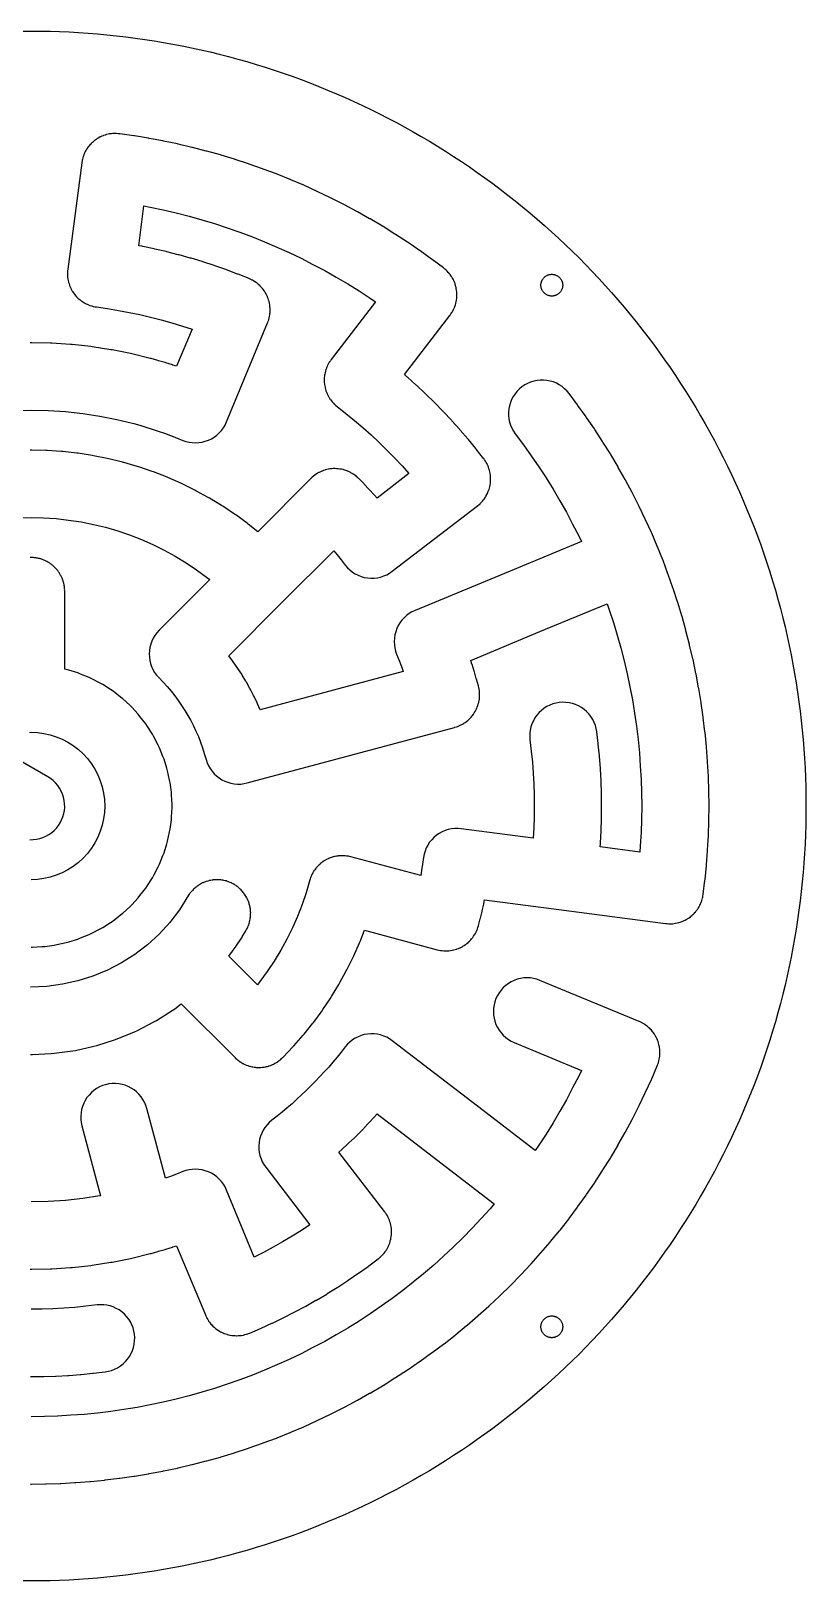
# Model space of a CAD drawing. Header units: millimetres. Extents: x -121 to 121, y -121 to 121.
# Drawn here: x 0 to 120.8, y -120.8 to 120.8 of the extents above; entities that cross this region are included whole.
import ezdxf

# ---------------------------------------------------------------- set-up
doc = ezdxf.new("R2010")
doc.units = ezdxf.units.MM
doc.layers.add('CUT', color=1, linetype='Continuous')

msp = doc.modelspace()

# ---------------------------------------------------------------- linework, layer by layer
at = {"layer": 'CUT'}
for points in [[(-1.48, 120.82), (0, 120.83), (1.48, 120.82), (2.97, 120.79), (4.45, 120.75), (5.93, 120.68), (7.41, 120.6), (8.89, 120.5), (10.37, 120.38), (11.84, 120.25), (13.32, 120.09), (14.79, 119.92), (16.26, 119.73), (17.73, 119.52), (19.19, 119.3), (20.66, 119.05), (22.12, 118.79), (23.57, 118.51), (25.03, 118.21), (26.47, 117.89), (27.92, 117.56), (29.36, 117.21), (30.8, 116.84), (32.23, 116.45), (33.65, 116.05), (35.08, 115.63), (36.49, 115.19), (37.9, 114.73), (39.31, 114.26), (40.71, 113.77), (42.1, 113.26), (43.49, 112.73), (44.87, 112.19), (46.24, 111.63), (47.61, 111.06), (48.97, 110.46), (50.32, 109.86), (51.66, 109.23), (53, 108.59), (54.33, 107.93), (55.65, 107.25), (56.96, 106.56), (58.26, 105.86), (59.56, 105.13), (60.84, 104.39), (62.12, 103.64), (63.39, 102.87), (64.64, 102.08), (65.89, 101.28), (67.13, 100.47), (68.36, 99.64), (69.58, 98.79), (70.78, 97.93), (71.98, 97.05), (73.16, 96.16), (74.34, 95.26), (75.5, 94.34), (76.65, 93.4), (77.79, 92.46), (78.92, 91.49), (80.04, 90.52), (81.14, 89.53), (82.24, 88.53), (83.32, 87.51), (84.39, 86.48), (85.44, 85.44), (86.48, 84.39), (87.51, 83.32), (88.53, 82.24), (89.53, 81.14), (90.52, 80.04), (91.49, 78.92), (92.46, 77.79), (93.4, 76.65), (94.34, 75.5), (95.26, 74.34), (96.16, 73.16), (97.05, 71.98), (97.93, 70.78), (98.79, 69.58), (99.64, 68.36), (100.47, 67.13), (101.28, 65.89), (102.08, 64.64), (102.87, 63.39), (103.64, 62.12), (104.39, 60.84), (105.13, 59.56), (105.86, 58.26), (106.56, 56.96), (107.25, 55.65), (107.93, 54.33), (108.59, 53), (109.23, 51.66), (109.86, 50.32), (110.46, 48.97), (111.06, 47.61), (111.63, 46.24), (112.19, 44.87), (112.73, 43.49), (113.26, 42.1), (113.77, 40.71), (114.26, 39.31), (114.73, 37.9), (115.19, 36.49), (115.63, 35.08), (116.05, 33.65), (116.45, 32.23), (116.84, 30.8), (117.21, 29.36), (117.56, 27.92), (117.89, 26.47), (118.21, 25.03), (118.51, 23.57), (118.79, 22.12), (119.05, 20.66), (119.3, 19.19), (119.52, 17.73), (119.73, 16.26), (119.92, 14.79), (120.09, 13.32), (120.25, 11.84), (120.38, 10.37), (120.5, 8.89), (120.6, 7.41), (120.68, 5.93), (120.75, 4.45), (120.79, 2.97), (120.82, 1.48), (120.83, 0), (120.82, -1.48), (120.82, -1.48), (120.79, -2.97), (120.75, -4.45), (120.68, -5.93), (120.6, -7.41), (120.5, -8.89), (120.38, -10.37), (120.25, -11.84), (120.09, -13.32), (119.92, -14.79), (119.73, -16.26), (119.52, -17.73), (119.3, -19.19), (119.05, -20.66), (118.79, -22.12), (118.51, -23.57), (118.21, -25.03), (117.89, -26.47), (117.56, -27.92), (117.21, -29.36), (116.84, -30.8), (116.45, -32.23), (116.05, -33.65), (115.63, -35.08), (115.19, -36.49), (114.73, -37.9), (114.26, -39.31), (113.77, -40.71), (113.26, -42.1), (112.73, -43.49), (112.19, -44.87), (111.63, -46.24), (111.06, -47.61), (110.46, -48.97), (109.86, -50.32), (109.23, -51.66), (108.59, -53), (107.93, -54.33), (107.25, -55.65), (106.56, -56.96), (105.86, -58.26), (105.13, -59.56), (104.39, -60.84), (103.64, -62.12), (102.87, -63.39), (102.08, -64.64), (101.28, -65.89), (100.47, -67.13), (99.64, -68.36), (98.79, -69.58), (97.93, -70.78), (97.05, -71.98), (96.16, -73.16), (95.26, -74.34), (94.34, -75.5), (93.4, -76.65), (92.46, -77.79), (91.49, -78.92), (90.52, -80.04), (89.53, -81.14), (88.53, -82.24), (87.51, -83.32), (86.48, -84.39), (85.44, -85.44), (84.39, -86.48), (83.32, -87.51), (82.24, -88.53), (81.14, -89.53), (80.04, -90.52), (78.92, -91.49), (77.79, -92.46), (76.65, -93.4), (75.5, -94.34), (74.34, -95.26), (73.16, -96.16), (71.98, -97.05), (70.78, -97.93), (69.58, -98.79), (68.36, -99.64), (67.13, -100.47), (65.89, -101.28), (64.64, -102.08), (63.39, -102.87), (62.12, -103.64), (60.84, -104.39), (59.56, -105.13), (58.26, -105.86), (56.96, -106.56), (55.65, -107.25), (54.33, -107.93), (53, -108.59), (51.66, -109.23), (50.32, -109.86), (48.97, -110.46), (47.61, -111.06), (46.24, -111.63), (44.87, -112.19), (43.49, -112.73), (42.1, -113.26), (40.71, -113.77), (39.31, -114.26), (37.9, -114.73), (36.49, -115.19), (35.08, -115.63), (33.65, -116.05), (32.23, -116.45), (30.8, -116.84), (29.36, -117.21), (27.92, -117.56), (26.47, -117.89), (25.03, -118.21), (23.57, -118.51), (22.12, -118.79), (20.66, -119.05), (19.19, -119.3), (17.73, -119.52), (16.26, -119.73), (14.79, -119.92), (13.32, -120.09), (11.84, -120.25), (10.37, -120.38), (8.89, -120.5), (7.41, -120.6), (5.93, -120.68), (4.45, -120.75), (2.97, -120.79), (1.48, -120.82), (0, -120.83), (-1.48, -120.82)], [(-0.09, -38.74), (0.07, -38.73), (0.23, -38.73), (3.15, -38.6), (3.6, -38.56), (6.5, -38.18), (6.95, -38.1), (9.8, -37.47), (10.25, -37.35), (13.03, -36.47), (13.46, -36.32), (16.16, -35.2), (16.58, -35.01), (19.17, -33.66), (19.56, -33.43), (22.03, -31.86), (22.4, -31.6), (23.4, -30.83), (31.81, -39.23), (31.85, -39.27), (31.89, -39.31), (32.04, -39.44), (32.19, -39.58), (32.23, -39.61), (32.28, -39.65), (32.44, -39.76), (32.6, -39.88), (32.65, -39.91), (32.7, -39.95), (32.87, -40.04), (33.04, -40.15), (33.09, -40.17), (33.14, -40.2), (33.33, -40.28), (33.51, -40.37), (33.56, -40.39), (33.61, -40.41), (33.8, -40.47), (33.99, -40.54), (34.05, -40.56), (34.1, -40.57), (34.3, -40.62), (34.49, -40.67), (34.55, -40.68), (34.61, -40.69), (34.8, -40.71), (35, -40.74), (35.06, -40.75), (35.12, -40.75), (35.32, -40.76), (35.52, -40.77), (35.57, -40.76), (35.63, -40.77), (35.83, -40.75), (36.03, -40.74), (36.09, -40.73), (36.15, -40.73), (36.34, -40.7), (36.54, -40.67), (36.6, -40.65), (36.65, -40.64), (36.85, -40.59), (37.04, -40.54), (37.1, -40.52), (37.15, -40.51), (37.34, -40.44), (37.53, -40.37), (37.58, -40.34), (37.63, -40.32), (37.81, -40.23), (37.99, -40.15), (38.04, -40.12), (38.09, -40.09), (38.26, -39.99), (38.43, -39.88), (38.48, -39.85), (38.53, -39.82), (38.69, -39.7), (38.85, -39.58), (38.89, -39.54), (38.94, -39.5), (39.08, -39.36), (39.23, -39.23), (39.27, -39.19), (39.31, -39.15), (40.83, -37.56), (40.98, -37.4), (42.43, -35.75), (42.57, -35.57), (43.94, -33.86), (44.08, -33.68), (45.38, -31.91), (45.51, -31.73), (46.73, -29.91), (46.85, -29.71), (47.99, -27.84), (48.1, -27.64), (49.16, -25.72), (49.26, -25.52), (50.23, -23.55), (50.33, -23.34), (51.21, -21.34), (51.3, -21.12), (51.98, -19.36), (63.33, -22.4), (63.35, -22.41), (63.37, -22.42), (63.6, -22.46), (63.84, -22.51), (63.86, -22.52), (63.88, -22.52), (64.11, -22.55), (64.35, -22.57), (64.37, -22.57), (64.39, -22.58), (64.63, -22.58), (64.86, -22.58), (64.88, -22.58), (64.91, -22.58), (65.14, -22.56), (65.38, -22.54), (65.4, -22.54), (65.42, -22.53), (65.65, -22.49), (65.88, -22.45), (65.9, -22.44), (65.92, -22.44), (66.15, -22.37), (66.38, -22.31), (66.4, -22.3), (66.42, -22.29), (66.64, -22.2), (66.86, -22.12), (66.88, -22.11), (66.9, -22.1), (67.11, -21.99), (67.32, -21.88), (67.33, -21.87), (67.35, -21.86), (67.55, -21.73), (67.75, -21.6), (67.77, -21.59), (67.78, -21.58), (67.97, -21.43), (68.15, -21.28), (68.17, -21.27), (68.18, -21.25), (68.35, -21.09), (68.52, -20.92), (68.54, -20.91), (68.55, -20.89), (68.7, -20.71), (68.86, -20.53), (68.87, -20.51), (68.88, -20.5), (69.01, -20.3), (69.15, -20.11), (69.16, -20.09), (69.17, -20.07), (69.28, -19.86), (69.4, -19.66), (69.41, -19.64), (69.42, -19.62), (69.51, -19.4), (69.6, -19.18), (69.61, -19.16), (69.62, -19.14), (69.69, -18.92), (69.76, -18.69), (69.77, -18.67), (69.77, -18.65), (70.05, -17.59), (70.07, -17.51), (70.33, -16.44), (70.35, -16.36), (70.59, -15.29), (70.6, -15.21), (70.73, -14.61), (82.31, -16.13), (98.91, -18.32), (98.94, -18.32), (98.97, -18.32), (99.2, -18.34), (99.43, -18.36), (99.46, -18.36), (99.48, -18.36), (99.71, -18.36), (99.94, -18.35), (99.97, -18.35), (100, -18.35), (100.23, -18.32), (100.45, -18.29), (100.48, -18.29), (100.51, -18.28), (100.73, -18.23), (100.96, -18.18), (100.99, -18.17), (101.01, -18.17), (101.23, -18.1), (101.45, -18.03), (101.48, -18.01), (101.5, -18.01), (101.71, -17.91), (101.92, -17.82), (101.95, -17.81), (101.97, -17.8), (102.17, -17.68), (102.37, -17.57), (102.4, -17.55), (102.42, -17.54), (102.61, -17.41), (102.8, -17.28), (102.82, -17.26), (102.84, -17.24), (103.01, -17.09), (103.19, -16.94), (103.21, -16.92), (103.23, -16.9), (103.39, -16.74), (103.55, -16.57), (103.56, -16.55), (103.58, -16.53), (103.72, -16.35), (103.87, -16.17), (103.88, -16.15), (103.9, -16.12), (104.02, -15.93), (104.15, -15.74), (104.16, -15.71), (104.17, -15.69), (104.28, -15.48), (104.38, -15.28), (104.39, -15.25), (104.4, -15.23), (104.49, -15.01), (104.57, -14.8), (104.58, -14.77), (104.59, -14.75), (104.65, -14.52), (104.71, -14.3), (104.72, -14.28), (104.73, -14.25), (104.76, -14.02), (104.8, -13.8), (104.81, -13.77), (104.81, -13.74), (105.07, -11.57), (105.09, -11.45), (105.3, -9.27), (105.31, -9.16), (105.48, -6.97), (105.49, -6.86), (105.61, -4.67), (105.61, -4.55), (105.68, -2.36), (105.68, -2.25), (105.71, -0.06), (105.71, 0.06), (105.68, 2.25), (105.68, 2.36), (105.61, 4.55), (105.61, 4.67), (105.49, 6.86), (105.48, 6.97), (105.31, 9.16), (105.3, 9.27), (105.09, 11.45), (105.07, 11.57), (104.81, 13.74), (104.8, 13.8), (104.8, 13.85), (104.49, 16.02), (104.47, 16.14), (104.11, 18.3), (104.09, 18.41), (103.69, 20.57), (103.67, 20.68), (103.22, 22.82), (103.19, 22.94), (102.69, 25.07), (102.67, 25.18), (102.12, 27.3), (102.09, 27.41), (101.5, 29.53), (101.47, 29.64), (100.83, 31.73), (100.8, 31.84), (100.12, 33.92), (100.08, 34.03), (99.35, 36.1), (99.31, 36.21), (98.54, 38.26), (98.5, 38.37), (97.68, 40.4), (97.67, 40.43), (97.66, 40.45), (97.65, 40.48), (97.64, 40.51), (96.78, 42.52), (96.73, 42.63), (95.83, 44.62), (95.78, 44.73), (94.83, 46.7), (94.78, 46.81), (93.79, 48.76), (93.74, 48.86), (92.71, 50.79), (92.65, 50.89), (91.57, 52.8), (91.52, 52.9), (90.4, 54.79), (90.34, 54.89), (89.18, 56.75), (89.12, 56.85), (87.93, 58.68), (87.86, 58.78), (86.62, 60.59), (86.56, 60.68), (85.28, 62.46), (85.21, 62.55), (83.9, 64.31), (83.57, 64.7), (83.2, 65.06), (82.8, 65.39), (82.37, 65.67), (81.92, 65.91), (81.44, 66.11), (80.95, 66.26), (80.44, 66.35), (79.93, 66.4), (79.41, 66.4), (78.9, 66.34), (78.4, 66.24), (77.9, 66.09), (77.43, 65.89), (76.98, 65.64), (76.55, 65.36), (76.15, 65.03), (75.79, 64.66), (75.47, 64.26), (75.18, 63.83), (74.94, 63.37), (74.75, 62.9), (74.6, 62.4), (74.5, 61.9), (74.45, 61.38), (74.46, 60.87), (74.51, 60.36), (74.61, 59.85), (74.77, 59.36), (74.97, 58.89), (75.21, 58.43), (75.5, 58.01), (76.78, 56.3), (77.99, 54.61), (79.16, 52.9), (80.3, 51.16), (81.39, 49.39), (82.45, 47.6), (83.47, 45.79), (84.45, 43.96), (85.39, 42.11), (85.81, 41.23), (75.33, 36.89), (59.87, 30.48), (59.4, 30.26), (58.96, 30), (58.55, 29.69), (58.17, 29.35), (57.82, 28.97), (57.52, 28.56), (57.25, 28.12), (57.03, 27.66), (56.86, 27.18), (56.73, 26.68), (56.65, 26.17), (56.62, 25.66), (56.65, 25.15), (56.72, 24.64), (56.84, 24.14), (57.01, 23.66), (57.4, 22.68), (57.77, 21.74), (58.04, 20.99), (47.16, 18.07), (35.71, 15), (35.32, 15.91), (35.25, 16.06), (34.78, 17.06), (34.7, 17.21), (34.2, 18.18), (34.12, 18.34), (33.59, 19.29), (33.54, 19.37), (33.5, 19.44), (32.94, 20.38), (32.85, 20.53), (32.26, 21.45), (32.16, 21.59), (31.54, 22.49), (31.44, 22.63), (30.85, 23.42), (39.23, 31.81), (47.2, 39.77), (47.71, 39.16), (48.35, 38.37), (48.99, 37.54), (49.33, 37.15), (49.7, 36.8), (50.1, 36.48), (50.54, 36.21), (50.99, 35.98), (51.47, 35.79), (51.96, 35.65), (52.47, 35.56), (52.98, 35.52), (53.49, 35.53), (54, 35.59), (54.5, 35.7), (54.99, 35.86), (55.46, 36.06), (55.91, 36.31), (56.33, 36.61), (69.61, 46.8), (69.63, 46.82), (69.66, 46.83), (69.83, 46.98), (70.01, 47.13), (70.02, 47.15), (70.05, 47.17), (70.2, 47.34), (70.36, 47.5), (70.38, 47.52), (70.4, 47.54), (70.54, 47.73), (70.68, 47.9), (70.7, 47.93), (70.72, 47.95), (70.84, 48.15), (70.96, 48.34), (70.98, 48.36), (70.99, 48.39), (71.09, 48.59), (71.2, 48.8), (71.21, 48.82), (71.22, 48.85), (71.3, 49.06), (71.39, 49.28), (71.4, 49.3), (71.41, 49.33), (71.47, 49.55), (71.53, 49.77), (71.53, 49.8), (71.54, 49.83), (71.58, 50.05), (71.62, 50.28), (71.62, 50.31), (71.63, 50.33), (71.64, 50.56), (71.66, 50.79), (71.66, 50.82), (71.66, 50.85), (71.66, 51.08), (71.65, 51.31), (71.65, 51.33), (71.65, 51.36), (71.62, 51.59), (71.6, 51.82), (71.59, 51.85), (71.59, 51.87), (71.54, 52.1), (71.49, 52.32), (71.48, 52.35), (71.47, 52.38), (71.4, 52.59), (71.33, 52.81), (71.32, 52.84), (71.31, 52.87), (71.22, 53.07), (71.12, 53.28), (71.11, 53.31), (71.1, 53.34), (70.99, 53.54), (70.87, 53.74), (70.86, 53.76), (70.84, 53.78), (70.71, 53.97), (70.58, 54.16), (70.56, 54.18), (70.55, 54.2), (69.42, 55.64), (69.35, 55.73), (68.19, 57.14), (68.11, 57.23), (66.93, 58.62), (66.85, 58.7), (65.63, 60.06), (65.55, 60.15), (64.31, 61.48), (64.23, 61.56), (62.95, 62.87), (62.87, 62.95), (61.56, 64.23), (61.48, 64.31), (60.15, 65.55), (60.06, 65.63), (58.7, 66.85), (58.62, 66.93), (58.23, 67.26), (65.32, 76.5), (65.34, 76.53), (65.36, 76.55), (65.48, 76.74), (65.61, 76.93), (65.63, 76.95), (65.64, 76.98), (65.75, 77.18), (65.86, 77.38), (65.88, 77.4), (65.89, 77.43), (65.98, 77.64), (66.07, 77.85), (66.08, 77.88), (66.09, 77.9), (66.16, 78.12), (66.23, 78.34), (66.23, 78.37), (66.24, 78.4), (66.29, 78.62), (66.34, 78.84), (66.34, 78.87), (66.34, 78.9), (66.37, 79.13), (66.39, 79.36), (66.39, 79.38), (66.4, 79.41), (66.4, 79.64), (66.4, 79.87), (66.4, 79.9), (66.4, 79.93), (66.38, 80.16), (66.36, 80.38), (66.36, 80.41), (66.35, 80.44), (66.31, 80.67), (66.27, 80.89), (66.26, 80.92), (66.26, 80.95), (66.19, 81.17), (66.13, 81.39), (66.12, 81.41), (66.11, 81.44), (66.02, 81.65), (65.94, 81.87), (65.92, 81.89), (65.91, 81.92), (65.81, 82.12), (65.7, 82.32), (65.69, 82.35), (65.67, 82.37), (65.55, 82.56), (65.42, 82.76), (65.41, 82.78), (65.39, 82.8), (65.25, 82.98), (65.1, 83.16), (65.08, 83.18), (65.06, 83.2), (64.9, 83.37), (64.74, 83.53), (64.72, 83.55), (64.7, 83.57), (64.53, 83.72), (64.35, 83.86), (64.33, 83.88), (64.31, 83.9), (62.55, 85.21), (62.46, 85.28), (60.68, 86.56), (60.59, 86.62), (58.78, 87.86), (58.68, 87.93), (56.85, 89.12), (56.75, 89.18), (54.89, 90.34), (54.79, 90.4), (52.9, 91.52), (52.8, 91.57), (50.89, 92.65), (50.79, 92.71), (48.86, 93.74), (48.76, 93.79), (46.81, 94.78), (46.7, 94.83), (44.73, 95.78), (44.62, 95.83), (42.63, 96.73), (42.52, 96.78), (40.51, 97.64), (40.45, 97.66), (40.4, 97.68), (38.37, 98.5), (38.26, 98.54), (36.21, 99.31), (36.1, 99.35), (34.03, 100.08), (33.92, 100.12), (31.84, 100.8), (31.73, 100.83), (29.64, 101.47), (29.53, 101.5), (27.41, 102.09), (27.3, 102.12), (25.18, 102.67), (25.07, 102.69), (22.94, 103.19), (22.82, 103.22), (20.68, 103.67), (20.57, 103.69), (18.41, 104.09), (18.3, 104.11), (16.14, 104.47), (16.02, 104.49), (13.85, 104.8), (13.83, 104.8), (13.8, 104.8), (13.57, 104.82), (13.34, 104.84), (13.31, 104.84), (13.28, 104.85), (13.06, 104.84), (12.83, 104.84), (12.8, 104.84), (12.77, 104.84), (12.54, 104.81), (12.31, 104.79), (12.29, 104.78), (12.26, 104.78), (12.03, 104.73), (11.81, 104.69), (11.78, 104.68), (11.75, 104.67), (11.54, 104.6), (11.32, 104.53), (11.29, 104.52), (11.26, 104.51), (11.05, 104.42), (10.84, 104.33), (10.82, 104.32), (10.79, 104.31), (10.59, 104.2), (10.39, 104.09), (10.37, 104.07), (10.34, 104.06), (10.15, 103.93), (9.96, 103.8), (9.94, 103.78), (9.92, 103.76), (9.74, 103.62), (9.57, 103.47), (9.55, 103.45), (9.52, 103.43), (9.36, 103.27), (9.2, 103.1), (9.19, 103.08), (9.17, 103.06), (9.02, 102.88), (8.88, 102.7), (8.86, 102.68), (8.85, 102.66), (8.72, 102.47), (8.59, 102.27), (8.58, 102.25), (8.57, 102.22), (8.46, 102.02), (8.35, 101.82), (8.34, 101.79), (8.33, 101.77), (8.25, 101.55), (8.16, 101.34), (8.15, 101.31), (8.14, 101.29), (8.08, 101.07), (8.01, 100.85), (8.01, 100.82), (8, 100.79), (7.96, 100.57), (7.92, 100.34), (7.91, 100.31), (7.91, 100.28), (5.72, 83.68), (5.7, 83.46), (5.68, 83.23), (5.68, 83.2), (5.68, 83.17), (5.68, 82.94), (5.68, 82.71), (5.69, 82.68), (5.69, 82.66), (5.71, 82.43), (5.74, 82.2), (5.74, 82.17), (5.75, 82.14), (5.8, 81.92), (5.84, 81.7), (5.85, 81.67), (5.86, 81.64), (5.93, 81.42), (5.99, 81.2), (6, 81.18), (6.01, 81.15), (6.1, 80.94), (6.19, 80.73), (6.21, 80.7), (6.22, 80.68), (6.33, 80.48), (6.44, 80.28), (6.45, 80.25), (6.47, 80.23), (6.6, 80.04), (6.73, 79.85), (6.75, 79.83), (6.76, 79.8), (6.91, 79.63), (7.06, 79.45), (7.08, 79.43), (7.1, 79.41), (7.26, 79.25), (7.42, 79.09), (7.44, 79.07), (7.47, 79.05), (7.64, 78.91), (7.82, 78.77), (7.85, 78.75), (7.87, 78.73), (8.06, 78.61), (8.25, 78.48), (8.28, 78.47), (8.3, 78.45), (8.51, 78.35), (8.71, 78.24), (8.73, 78.23), (8.76, 78.22), (8.97, 78.13), (9.19, 78.05), (9.21, 78.04), (9.24, 78.03), (9.46, 77.97), (9.68, 77.9), (9.71, 77.89), (9.73, 77.89), (9.96, 77.85), (10.19, 77.8), (11.94, 77.55), (13.63, 77.27), (15.31, 76.96), (16.98, 76.61), (18.65, 76.22), (20.31, 75.79), (21.96, 75.33), (23.6, 74.83), (25.11, 74.34), (22.71, 68.56), (22.13, 68.75), (22.05, 68.77), (21.01, 69.1), (20.92, 69.13), (19.87, 69.43), (19.79, 69.46), (18.73, 69.75), (18.66, 69.77), (18.58, 69.79), (15.74, 70.48), (15.52, 70.53), (12.65, 71.1), (12.43, 71.14), (9.54, 71.59), (9.31, 71.62), (6.41, 71.94), (6.18, 71.96), (3.26, 72.15), (3.04, 72.16), (0.11, 72.22), (-0.11, 72.22)], [(-2.69, 61.66), (0, 61.72), (2.69, 61.66), (5.38, 61.49), (8.06, 61.19), (10.72, 60.78), (13.36, 60.26), (16.01, 59.61), (16.95, 59.35), (17.92, 59.06), (18.88, 58.76), (19.84, 58.45), (20.79, 58.11), (21.74, 57.77), (22.68, 57.4), (23.66, 57.01), (24.14, 56.84), (24.64, 56.72), (25.15, 56.65), (25.66, 56.62), (26.17, 56.65), (26.68, 56.73), (27.18, 56.86), (27.66, 57.03), (28.12, 57.25), (28.56, 57.52), (28.97, 57.82), (29.35, 58.17), (29.69, 58.55), (30, 58.96), (30.26, 59.4), (30.48, 59.87), (36.89, 75.33), (36.9, 75.36), (36.91, 75.39), (36.98, 75.6), (37.06, 75.82), (37.07, 75.85), (37.08, 75.87), (37.13, 76.1), (37.19, 76.32), (37.19, 76.35), (37.2, 76.38), (37.23, 76.6), (37.26, 76.83), (37.26, 76.86), (37.27, 76.89), (37.28, 77.11), (37.29, 77.34), (37.29, 77.37), (37.29, 77.4), (37.27, 77.63), (37.26, 77.86), (37.26, 77.89), (37.26, 77.91), (37.22, 78.14), (37.19, 78.37), (37.18, 78.4), (37.17, 78.42), (37.12, 78.65), (37.06, 78.87), (37.05, 78.89), (37.04, 78.92), (36.96, 79.14), (36.89, 79.35), (36.87, 79.38), (36.86, 79.41), (36.76, 79.61), (36.67, 79.82), (36.65, 79.84), (36.64, 79.87), (36.52, 80.06), (36.4, 80.26), (36.38, 80.28), (36.37, 80.31), (36.23, 80.49), (36.09, 80.67), (36.08, 80.7), (36.06, 80.72), (35.9, 80.89), (35.75, 81.06), (35.73, 81.07), (35.71, 81.1), (35.54, 81.25), (35.37, 81.4), (35.34, 81.42), (35.32, 81.44), (35.14, 81.57), (34.95, 81.71), (34.93, 81.72), (34.91, 81.74), (34.71, 81.86), (34.51, 81.97), (34.49, 81.99), (34.46, 82), (34.25, 82.1), (34.05, 82.19), (34.02, 82.2), (33.99, 82.22), (32.3, 82.9), (32.19, 82.94), (30.48, 83.58), (30.37, 83.62), (28.65, 84.23), (28.54, 84.26), (26.81, 84.83), (26.7, 84.87), (24.95, 85.4), (24.84, 85.43), (23.08, 85.92), (22.97, 85.95), (21.2, 86.4), (21.09, 86.43), (19.31, 86.84), (19.2, 86.87), (17.41, 87.24), (17.3, 87.27), (16.8, 87.36), (17.61, 93.56), (18.57, 93.38), (20.61, 92.95), (22.63, 92.48), (24.64, 91.96), (26.64, 91.41), (28.63, 90.8), (30.6, 90.16), (32.56, 89.47), (34.51, 88.74), (36.43, 87.96), (38.34, 87.15), (40.24, 86.29), (42.11, 85.39), (43.96, 84.45), (45.79, 83.47), (47.6, 82.45), (49.39, 81.39), (51.16, 80.3), (52.9, 79.16), (53.7, 78.61), (46.8, 69.61), (46.67, 69.42), (46.54, 69.24), (46.52, 69.21), (46.5, 69.19), (46.39, 68.99), (46.28, 68.79), (46.27, 68.76), (46.25, 68.74), (46.16, 68.53), (46.07, 68.32), (46.06, 68.29), (46.05, 68.27), (45.98, 68.05), (45.91, 67.83), (45.9, 67.8), (45.89, 67.78), (45.84, 67.55), (45.79, 67.33), (45.79, 67.3), (45.78, 67.27), (45.76, 67.04), (45.73, 66.82), (45.73, 66.79), (45.72, 66.76), (45.72, 66.53), (45.71, 66.3), (45.72, 66.27), (45.72, 66.24), (45.73, 66.02), (45.75, 65.79), (45.76, 65.76), (45.76, 65.73), (45.8, 65.51), (45.84, 65.28), (45.84, 65.25), (45.85, 65.22), (45.91, 65), (45.97, 64.78), (45.98, 64.76), (45.99, 64.73), (46.08, 64.52), (46.16, 64.3), (46.17, 64.28), (46.18, 64.25), (46.29, 64.05), (46.39, 63.84), (46.4, 63.82), (46.42, 63.79), (46.54, 63.6), (46.66, 63.4), (46.68, 63.38), (46.7, 63.36), (46.84, 63.18), (46.98, 63), (47, 62.98), (47.02, 62.95), (47.18, 62.79), (47.33, 62.62), (47.35, 62.61), (47.37, 62.58), (47.55, 62.44), (47.72, 62.29), (49.11, 61.19), (50.44, 60.11), (51.74, 58.99), (53.01, 57.85), (54.26, 56.68), (55.48, 55.48), (56.68, 54.26), (57.85, 53.01), (58.91, 51.82), (53.95, 48.01), (53.54, 48.47), (53.48, 48.53), (52.74, 49.34), (52.68, 49.4), (51.93, 50.2), (51.87, 50.26), (51.1, 51.04), (51.08, 51.05), (51.07, 51.07), (50.89, 51.23), (50.72, 51.39), (50.7, 51.4), (50.69, 51.42), (50.5, 51.56), (50.31, 51.7), (50.29, 51.71), (50.27, 51.72), (50.07, 51.84), (49.87, 51.97), (49.85, 51.98), (49.83, 51.99), (49.62, 52.09), (49.41, 52.19), (49.39, 52.2), (49.37, 52.21), (49.14, 52.29), (48.92, 52.37), (48.9, 52.37), (48.88, 52.38), (48.65, 52.44), (48.42, 52.5), (48.4, 52.5), (48.38, 52.51), (48.15, 52.54), (47.91, 52.58), (47.89, 52.58), (47.87, 52.58), (47.64, 52.59), (47.4, 52.61), (47.38, 52.61), (47.36, 52.61), (47.12, 52.6), (46.88, 52.59), (46.86, 52.58), (46.84, 52.58), (46.61, 52.55), (46.37, 52.51), (46.35, 52.51), (46.33, 52.51), (46.1, 52.45), (45.87, 52.39), (45.85, 52.39), (45.83, 52.38), (45.61, 52.3), (45.39, 52.22), (45.37, 52.21), (45.35, 52.21), (45.13, 52.11), (44.92, 52.01), (44.9, 52), (44.88, 51.99), (44.68, 51.87), (44.48, 51.75), (44.46, 51.73), (44.44, 51.72), (44.25, 51.58), (44.06, 51.44), (44.04, 51.43), (44.03, 51.42), (43.85, 51.26), (43.67, 51.1), (43.66, 51.08), (43.64, 51.07), (35.34, 42.76), (33.86, 43.94), (33.68, 44.08), (31.91, 45.38), (31.73, 45.51), (29.91, 46.73), (29.71, 46.85), (27.84, 47.99), (27.64, 48.1), (25.72, 49.16), (25.52, 49.26), (23.55, 50.23), (23.34, 50.33), (21.34, 51.21), (21.12, 51.3), (19.08, 52.09), (18.87, 52.17), (16.79, 52.88), (16.57, 52.94), (14.47, 53.56), (14.36, 53.58), (14.25, 53.62), (12.12, 54.14), (11.9, 54.19), (9.75, 54.62), (9.52, 54.66), (7.35, 54.99), (7.13, 55.02), (4.95, 55.26), (4.72, 55.28), (2.53, 55.42), (2.31, 55.43), (0.11, 55.48), (-0.11, 55.48)], [(-1.96, 44.94), (0, 44.98), (1.96, 44.94), (3.92, 44.81), (5.87, 44.59), (7.81, 44.29), (9.74, 43.91), (11.64, 43.45), (13.53, 42.9), (15.38, 42.27), (17.21, 41.55), (19.01, 40.76), (20.77, 39.9), (22.49, 38.95), (24.17, 37.93), (25.8, 36.84), (27.38, 35.68), (27.87, 35.29), (19.97, 27.39), (19.62, 27.01), (19.32, 26.6), (19.06, 26.17), (18.84, 25.71), (18.66, 25.23), (18.54, 24.73), (18.46, 24.23), (18.43, 23.72), (18.45, 23.21), (18.52, 22.71), (18.64, 22.21), (18.8, 21.73), (19.02, 21.27), (19.27, 20.82), (19.57, 20.41), (19.91, 20.03), (20.61, 19.3), (21.23, 18.62), (21.83, 17.91), (22.4, 17.19), (22.95, 16.45), (23.48, 15.69), (23.98, 14.91), (24.45, 14.12), (24.9, 13.31), (25.32, 12.49), (25.72, 11.65), (26.09, 10.81), (26.43, 9.95), (26.74, 9.08), (27.02, 8.2), (27.3, 7.23), (27.46, 6.74), (27.67, 6.28), (27.92, 5.84), (28.22, 5.42), (28.55, 5.04), (28.92, 4.68), (29.33, 4.37), (29.76, 4.1), (30.21, 3.87), (30.69, 3.69), (31.18, 3.55), (31.68, 3.46), (32.19, 3.42), (32.7, 3.43), (33.21, 3.49), (33.7, 3.6), (49.88, 7.93), (66.05, 12.26), (66.07, 12.27), (66.09, 12.27), (66.32, 12.35), (66.54, 12.42), (66.56, 12.43), (66.58, 12.44), (66.8, 12.53), (67.01, 12.63), (67.03, 12.64), (67.05, 12.64), (67.26, 12.76), (67.46, 12.88), (67.48, 12.89), (67.5, 12.9), (67.69, 13.03), (67.89, 13.17), (67.9, 13.18), (67.92, 13.19), (68.1, 13.35), (68.28, 13.5), (68.29, 13.52), (68.31, 13.53), (68.47, 13.7), (68.64, 13.87), (68.65, 13.89), (68.67, 13.9), (68.81, 14.09), (68.96, 14.28), (68.97, 14.29), (68.98, 14.31), (69.11, 14.51), (69.24, 14.71), (69.25, 14.73), (69.26, 14.75), (69.36, 14.96), (69.47, 15.17), (69.48, 15.19), (69.49, 15.21), (69.58, 15.43), (69.66, 15.65), (69.67, 15.67), (69.68, 15.69), (69.74, 15.91), (69.8, 16.14), (69.81, 16.16), (69.81, 16.18), (69.85, 16.42), (69.9, 16.65), (69.9, 16.67), (69.9, 16.69), (69.92, 16.93), (69.94, 17.16), (69.94, 17.18), (69.94, 17.2), (69.93, 17.44), (69.93, 17.68), (69.93, 17.7), (69.93, 17.72), (69.9, 17.95), (69.87, 18.19), (69.87, 18.21), (69.86, 18.23), (69.81, 18.46), (69.76, 18.69), (69.76, 18.71), (69.75, 18.73), (69.46, 19.79), (69.43, 19.87), (69.13, 20.92), (69.1, 21.01), (68.77, 22.05), (68.75, 22.13), (68.56, 22.71), (79.35, 27.19), (79.35, 27.19), (89.83, 31.53), (90.16, 30.6), (90.8, 28.63), (91.41, 26.64), (91.96, 24.64), (92.48, 22.63), (92.95, 20.61), (93.38, 18.57), (93.76, 16.53), (94.1, 14.48), (94.39, 12.43), (94.64, 10.37), (94.85, 8.3), (95, 6.23), (95.12, 4.15), (95.19, 2.08), (95.21, 0), (95.19, -2.08), (95.12, -4.15), (95, -6.23), (94.93, -7.2), (88.73, -6.39), (88.77, -5.88), (88.78, -5.76), (88.88, -3.94), (88.88, -3.82), (88.94, -2), (88.95, -1.88), (88.97, -0.06), (88.97, 0.06), (88.95, 1.88), (88.94, 2), (88.88, 3.82), (88.88, 3.94), (88.78, 5.76), (88.77, 5.88), (88.63, 7.7), (88.62, 7.81), (88.44, 9.63), (88.43, 9.74), (88.21, 11.56), (88.13, 12.06), (87.99, 12.56), (87.8, 13.04), (87.57, 13.5), (87.3, 13.94), (86.98, 14.35), (86.63, 14.72), (86.24, 15.06), (85.82, 15.35), (85.37, 15.61), (84.9, 15.82), (84.41, 15.98), (83.91, 16.1), (83.4, 16.16), (82.89, 16.18), (82.37, 16.14), (81.86, 16.05), (81.37, 15.92), (80.89, 15.73), (80.42, 15.5), (79.99, 15.23), (79.58, 14.91), (79.21, 14.56), (78.87, 14.17), (78.57, 13.75), (78.32, 13.3), (78.11, 12.83), (77.94, 12.34), (77.83, 11.84), (77.76, 11.33), (77.75, 10.81), (77.79, 10.3), (78, 8.54), (78.17, 6.84), (78.3, 5.13), (78.39, 3.42), (78.45, 1.71), (78.47, 0), (78.45, -1.71), (78.39, -3.42), (78.3, -5.01), (67.08, -3.54), (66.57, -3.49), (66.06, -3.5), (65.55, -3.56), (65.05, -3.67), (64.56, -3.82), (64.09, -4.03), (63.64, -4.27), (63.22, -4.56), (62.83, -4.89), (62.47, -5.26), (62.15, -5.66), (61.87, -6.09), (61.63, -6.54), (61.44, -7.02), (61.3, -7.51), (61.2, -8.01), (61.05, -9.06), (60.9, -10.05), (60.76, -10.85), (49.88, -7.93), (49.68, -7.89), (49.49, -7.84), (49.43, -7.83), (49.37, -7.82), (49.17, -7.8), (48.98, -7.77), (48.92, -7.77), (48.86, -7.76), (48.66, -7.76), (48.46, -7.75), (48.4, -7.75), (48.35, -7.75), (48.15, -7.77), (47.95, -7.78), (47.89, -7.79), (47.83, -7.8), (47.64, -7.83), (47.44, -7.86), (47.38, -7.88), (47.33, -7.89), (47.13, -7.94), (46.94, -7.99), (46.89, -8.01), (46.83, -8.03), (46.64, -8.1), (46.46, -8.17), (46.4, -8.2), (46.35, -8.22), (46.17, -8.31), (45.99, -8.4), (45.94, -8.43), (45.89, -8.45), (45.72, -8.56), (45.55, -8.67), (45.51, -8.7), (45.46, -8.73), (45.3, -8.86), (45.14, -8.98), (45.1, -9.02), (45.06, -9.05), (44.91, -9.19), (44.77, -9.33), (44.73, -9.37), (44.69, -9.41), (44.56, -9.56), (44.42, -9.71), (44.39, -9.76), (44.35, -9.8), (44.24, -9.97), (44.12, -10.13), (44.09, -10.18), (44.06, -10.23), (43.96, -10.4), (43.86, -10.58), (43.84, -10.63), (43.81, -10.68), (43.73, -10.86), (43.65, -11.04), (43.63, -11.1), (43.6, -11.15), (43.54, -11.34), (43.48, -11.53), (42.9, -13.53), (42.27, -15.38), (41.55, -17.21), (40.76, -19.01), (39.9, -20.77), (38.95, -22.49), (37.93, -24.17), (36.84, -25.8), (35.68, -27.38), (35.29, -27.87), (30.85, -23.42), (31.44, -22.63), (31.54, -22.49), (31.84, -22.05), (31.86, -22.03), (31.86, -22.02), (32.16, -21.59), (32.26, -21.45), (32.85, -20.53), (32.94, -20.38), (33.5, -19.44), (33.59, -19.28), (33.68, -19.12), (33.71, -19.05), (33.75, -18.99), (33.82, -18.82), (33.89, -18.65), (33.92, -18.58), (33.94, -18.51), (34, -18.33), (34.06, -18.16), (34.07, -18.09), (34.09, -18.02), (34.13, -17.84), (34.17, -17.65), (34.18, -17.58), (34.19, -17.51), (34.21, -17.33), (34.23, -17.14), (34.24, -17.07), (34.24, -17), (34.24, -16.81), (34.25, -16.63), (34.24, -16.56), (34.24, -16.49), (34.23, -16.3), (34.21, -16.11), (34.2, -16.04), (34.19, -15.97), (34.16, -15.79), (34.13, -15.61), (34.11, -15.54), (34.09, -15.47), (34.04, -15.29), (33.99, -15.11), (33.96, -15.04), (33.94, -14.97), (33.87, -14.8), (33.81, -14.63), (33.77, -14.56), (33.75, -14.5), (33.66, -14.33), (33.57, -14.17), (33.54, -14.11), (33.5, -14.04), (33.4, -13.89), (33.3, -13.73), (33.26, -13.68), (33.22, -13.62), (33.1, -13.47), (32.98, -13.32), (32.94, -13.27), (32.89, -13.22), (32.76, -13.09), (32.63, -12.95), (32.58, -12.9), (32.53, -12.85), (32.38, -12.74), (32.24, -12.61), (32.18, -12.57), (32.13, -12.53), (31.97, -12.42), (31.82, -12.32), (31.76, -12.28), (31.7, -12.24), (31.53, -12.15), (31.37, -12.06), (31.31, -12.03), (31.24, -12), (31.07, -11.93), (30.9, -11.85), (30.83, -11.83), (30.77, -11.8), (30.59, -11.75), (30.41, -11.69), (30.34, -11.67), (30.28, -11.65), (30.09, -11.61), (29.91, -11.57), (29.84, -11.56), (29.77, -11.55), (29.59, -11.53), (29.4, -11.51), (29.33, -11.51), (29.26, -11.5), (29.07, -11.5), (28.89, -11.49), (28.81, -11.5), (28.74, -11.5), (28.56, -11.52), (28.37, -11.53), (28.3, -11.54), (28.23, -11.55), (28.05, -11.59), (27.86, -11.62), (27.79, -11.64), (27.72, -11.65), (27.55, -11.7), (27.37, -11.75), (27.3, -11.78), (27.23, -11.8), (27.06, -11.87), (26.89, -11.94), (26.82, -11.97), (26.76, -12), (26.59, -12.08), (26.42, -12.17), (26.36, -12.21), (26.3, -12.24), (26.15, -12.34), (25.99, -12.44), (25.93, -12.49), (25.87, -12.53), (25.73, -12.64), (25.58, -12.76), (25.53, -12.81), (25.47, -12.85), (25.34, -12.98), (25.21, -13.11), (25.16, -13.17), (25.11, -13.22), (24.99, -13.36), (24.87, -13.5), (24.83, -13.56), (24.78, -13.62), (24.68, -13.77), (24.57, -13.92), (23.13, -16.19), (21.63, -18.15), (19.96, -19.96), (18.15, -21.63), (16.19, -23.13), (14.12, -24.45), (11.93, -25.59), (9.66, -26.53), (7.31, -27.27), (4.9, -27.8), (2.46, -28.12), (-0.07, -28.23)], [(0, -21.99), (0.23, -21.99), (1.69, -21.92), (2.14, -21.88), (3.59, -21.69), (4.04, -21.61), (5.47, -21.3), (5.91, -21.18), (7.31, -20.74), (7.74, -20.58), (9.09, -20.02), (9.5, -19.83), (10.8, -19.16), (11.19, -18.93), (12.42, -18.14), (12.8, -17.88), (13.96, -16.99), (14.31, -16.7), (15.39, -15.71), (15.71, -15.39), (16.7, -14.31), (16.99, -13.96), (17.88, -12.8), (18.14, -12.42), (18.93, -11.19), (19.04, -10.99), (19.16, -10.8), (19.83, -9.5), (20.02, -9.09), (20.58, -7.74), (20.74, -7.31), (21.18, -5.91), (21.3, -5.47), (21.61, -4.04), (21.69, -3.59), (21.88, -2.14), (21.92, -1.69), (21.99, -0.23), (21.99, 0.23), (21.92, 1.69), (21.88, 2.14), (21.69, 3.59), (21.61, 4.04), (21.3, 5.47), (21.18, 5.91), (20.74, 7.31), (20.58, 7.74), (20.02, 9.09), (19.83, 9.5), (19.16, 10.8), (19.04, 10.99), (18.93, 11.19), (18.14, 12.42), (17.88, 12.8), (16.99, 13.96), (16.7, 14.31), (15.71, 15.39), (15.39, 15.71), (14.31, 16.7), (13.96, 16.99), (12.8, 17.88), (12.42, 18.14), (11.19, 18.93), (10.8, 19.16), (9.5, 19.83), (9.09, 20.02), (7.74, 20.58), (7.31, 20.74), (5.91, 21.18), (5.47, 21.3), (5.25, 21.35), (5.25, 33.49), (5.24, 33.6), (5.25, 33.72), (5.23, 33.86), (5.22, 34), (5.21, 34.11), (5.2, 34.23), (5.17, 34.37), (5.15, 34.51), (5.12, 34.62), (5.1, 34.73), (5.06, 34.87), (5.02, 35.01), (4.99, 35.12), (4.95, 35.23), (4.9, 35.36), (4.85, 35.5), (4.8, 35.6), (4.76, 35.71), (4.69, 35.83), (4.63, 35.96), (4.57, 36.06), (4.52, 36.16), (4.44, 36.28), (4.37, 36.4), (4.3, 36.5), (4.23, 36.59), (4.14, 36.7), (4.06, 36.82), (3.98, 36.9), (3.91, 36.99), (3.81, 37.09), (3.71, 37.2), (3.63, 37.28), (3.55, 37.36), (3.44, 37.45), (3.33, 37.54), (3.24, 37.61), (3.15, 37.69), (3.03, 37.77), (2.92, 37.85), (2.82, 37.91), (2.72, 37.97), (2.6, 38.04), (2.47, 38.12), (2.37, 38.17), (2.27, 38.22), (2.14, 38.28), (2.01, 38.34), (1.9, 38.38), (1.8, 38.42), (1.66, 38.46), (1.52, 38.51), (1.41, 38.54), (1.3, 38.57), (1.16, 38.6), (1.02, 38.64), (0.91, 38.65), (0.8, 38.68), (0.66, 38.69), (0.51, 38.71), (0.4, 38.72), (0.29, 38.73), (0.14, 38.73), (0, 38.74), (-0.11, 38.73)], [(-0.17, -5.25), (0.34, -5.24), (0.86, -5.18), (1.36, -5.07), (1.85, -4.91), (2.32, -4.71), (2.77, -4.46), (3.2, -4.17), (3.59, -3.83), (3.95, -3.46), (4.27, -3.06), (4.55, -2.62), (4.78, -2.17), (4.97, -1.69), (5.11, -1.19), (5.21, -0.69), (5.25, -0.17), (5.24, 0.34), (5.18, 0.86), (5.07, 1.36), (4.91, 1.85), (4.71, 2.32), (4.46, 2.77), (4.17, 3.2), (3.83, 3.59), (3.46, 3.95), (3.06, 4.27), (2.62, 4.55), (-11.87, 12.92)], [(-0.23, 11.5), (1, 11.44), (1.99, 11.31), (2.97, 11.1), (3.93, 10.8), (4.86, 10.41), (5.74, 9.95), (6.59, 9.41), (7.38, 8.8), (8.12, 8.12), (8.8, 7.38), (9.41, 6.59), (9.95, 5.74), (10.41, 4.86), (10.8, 3.93), (11.1, 2.97), (11.31, 1.99), (11.44, 1), (11.49, 0), (11.44, -1), (11.31, -1.99), (11.1, -2.97), (10.8, -3.93), (10.41, -4.86), (9.95, -5.74), (9.41, -6.59), (8.8, -7.38), (8.12, -8.12), (7.38, -8.8), (6.59, -9.41), (5.74, -9.95), (4.86, -10.41), (3.93, -10.8), (2.97, -11.1), (1.99, -11.31), (1, -11.44), (0, -11.49)], [(-0.06, -105.71), (0.06, -105.71), (2.25, -105.68), (2.36, -105.68), (4.55, -105.61), (4.67, -105.61), (6.86, -105.49), (6.97, -105.48), (9.16, -105.31), (9.27, -105.3), (11.45, -105.09), (11.57, -105.07), (13.74, -104.81), (13.8, -104.8), (13.85, -104.8), (16.02, -104.49), (16.14, -104.47), (18.3, -104.11), (18.41, -104.09), (20.57, -103.69), (20.68, -103.67), (22.82, -103.22), (22.94, -103.19), (25.07, -102.69), (25.18, -102.67), (27.3, -102.12), (27.41, -102.09), (29.53, -101.5), (29.64, -101.47), (31.73, -100.83), (31.84, -100.8), (33.92, -100.12), (34.03, -100.08), (36.1, -99.35), (36.21, -99.31), (38.26, -98.54), (38.37, -98.5), (40.4, -97.68), (40.45, -97.66), (40.51, -97.64), (42.52, -96.78), (42.63, -96.73), (44.62, -95.83), (44.73, -95.78), (46.7, -94.83), (46.81, -94.78), (48.76, -93.79), (48.86, -93.74), (50.79, -92.71), (50.89, -92.65), (52.8, -91.57), (52.9, -91.52), (54.79, -90.4), (54.89, -90.34), (56.75, -89.18), (56.85, -89.12), (58.68, -87.93), (58.78, -87.86), (60.59, -86.62), (60.68, -86.56), (62.46, -85.28), (62.55, -85.21), (64.31, -83.9), (64.35, -83.86), (64.4, -83.83), (66.12, -82.48), (66.21, -82.4), (67.9, -81.01), (67.99, -80.94), (69.66, -79.51), (69.74, -79.44), (71.37, -77.98), (71.46, -77.9), (73.06, -76.4), (73.14, -76.32), (74.71, -74.79), (74.79, -74.71), (76.32, -73.14), (76.4, -73.06), (77.9, -71.46), (77.98, -71.37), (79.44, -69.74), (79.51, -69.66), (80.94, -67.99), (81.01, -67.9), (82.4, -66.21), (82.48, -66.12), (83.83, -64.4), (83.85, -64.37), (83.86, -64.35), (83.88, -64.33), (83.9, -64.31), (85.21, -62.55), (85.28, -62.46), (86.56, -60.68), (86.62, -60.59), (87.86, -58.78), (87.93, -58.68), (89.12, -56.85), (89.18, -56.75), (90.34, -54.89), (90.4, -54.79), (91.52, -52.9), (91.57, -52.8), (92.65, -50.89), (92.71, -50.79), (93.74, -48.86), (93.79, -48.76), (94.78, -46.81), (94.83, -46.7), (95.78, -44.73), (95.83, -44.62), (96.73, -42.63), (96.78, -42.52), (97.64, -40.51), (97.65, -40.48), (97.66, -40.45), (97.74, -40.24), (97.82, -40.02), (97.83, -39.99), (97.84, -39.97), (97.89, -39.75), (97.95, -39.52), (97.95, -39.5), (97.96, -39.47), (97.99, -39.24), (98.03, -39.02), (98.03, -38.99), (98.04, -38.96), (98.05, -38.73), (98.06, -38.5), (98.06, -38.47), (98.06, -38.44), (98.05, -38.22), (98.04, -37.99), (98.04, -37.96), (98.04, -37.93), (98, -37.7), (97.97, -37.48), (97.97, -37.45), (97.96, -37.42), (97.91, -37.2), (97.85, -36.97), (97.84, -36.95), (97.84, -36.92), (97.76, -36.7), (97.68, -36.49), (97.67, -36.46), (97.66, -36.43), (97.56, -36.23), (97.47, -36.02), (97.45, -36), (97.44, -35.97), (97.32, -35.77), (97.21, -35.58), (97.19, -35.55), (97.18, -35.53), (97.04, -35.34), (96.91, -35.16), (96.89, -35.14), (96.87, -35.11), (96.72, -34.94), (96.56, -34.77), (96.54, -34.75), (96.52, -34.73), (96.35, -34.58), (96.19, -34.42), (96.16, -34.4), (96.14, -34.39), (95.96, -34.25), (95.78, -34.11), (95.75, -34.1), (95.73, -34.08), (95.53, -33.96), (95.34, -33.84), (95.31, -33.83), (95.29, -33.81), (95.08, -33.72), (94.87, -33.62), (94.85, -33.61), (94.82, -33.59), (79.35, -27.19), (78.87, -27.01), (78.37, -26.89), (77.86, -26.81), (77.34, -26.79), (76.83, -26.81), (76.32, -26.89), (75.82, -27.01), (75.33, -27.19), (74.87, -27.41), (74.43, -27.67), (74.01, -27.98), (73.63, -28.32), (73.28, -28.71), (72.98, -29.12), (72.71, -29.56), (72.49, -30.03), (72.32, -30.51), (72.19, -31.01), (72.12, -31.52), (72.09, -32.04), (72.12, -32.55), (72.19, -33.06), (72.32, -33.56), (72.49, -34.05), (72.71, -34.51), (72.98, -34.95), (73.28, -35.37), (73.63, -35.75), (74.01, -36.09), (74.43, -36.4), (74.87, -36.67), (75.33, -36.89), (85.81, -41.23), (85.39, -42.11), (84.45, -43.96), (83.47, -45.79), (82.45, -47.6), (81.39, -49.39), (80.3, -51.16), (79.16, -52.9), (78.61, -53.7), (69.61, -46.8), (56.33, -36.61), (55.91, -36.31), (55.46, -36.06), (54.99, -35.86), (54.5, -35.7), (54, -35.59), (53.49, -35.53), (52.98, -35.52), (52.47, -35.56), (51.96, -35.65), (51.47, -35.79), (50.99, -35.98), (50.54, -36.21), (50.1, -36.48), (49.7, -36.8), (49.33, -37.15), (48.99, -37.54), (48.35, -38.37), (47.71, -39.16), (47.07, -39.93), (46.41, -40.7), (45.73, -41.45), (45.05, -42.19), (44.35, -42.92), (43.64, -43.64), (42.92, -44.35), (42.19, -45.05), (41.45, -45.73), (40.7, -46.41), (39.93, -47.07), (39.16, -47.71), (38.37, -48.35), (37.54, -48.99), (37.15, -49.33), (36.8, -49.7), (36.48, -50.1), (36.21, -50.54), (35.98, -50.99), (35.79, -51.47), (35.65, -51.96), (35.56, -52.47), (35.52, -52.98), (35.53, -53.49), (35.59, -54), (35.7, -54.5), (35.86, -54.99), (36.06, -55.46), (36.31, -55.91), (36.61, -56.33), (43.49, -65.31), (42.16, -66.18), (40.71, -67.08), (39.23, -67.95), (37.74, -68.79), (36.23, -69.6), (34.81, -70.32), (30.48, -59.87), (30.26, -59.4), (30, -58.96), (29.69, -58.55), (29.35, -58.17), (28.97, -57.82), (28.56, -57.52), (28.12, -57.25), (27.66, -57.03), (27.18, -56.86), (26.68, -56.73), (26.17, -56.65), (25.66, -56.62), (25.15, -56.65), (24.64, -56.72), (24.14, -56.84), (23.66, -57.01), (22.68, -57.4), (21.74, -57.77), (20.99, -58.04), (18.07, -47.16), (17.91, -46.67), (17.71, -46.2), (17.46, -45.75), (17.17, -45.32), (16.83, -44.93), (16.46, -44.57), (16.06, -44.25), (15.63, -43.97), (15.17, -43.74), (14.69, -43.55), (14.19, -43.41), (13.69, -43.31), (13.17, -43.27), (12.66, -43.28), (12.15, -43.34), (11.64, -43.45), (11.15, -43.6), (10.68, -43.81), (10.23, -44.06), (9.8, -44.35), (9.41, -44.69), (9.05, -45.06), (8.73, -45.46), (8.45, -45.89), (8.22, -46.35), (8.03, -46.83), (7.89, -47.33), (7.8, -47.83), (7.75, -48.35), (7.76, -48.86), (7.82, -49.37), (7.93, -49.88), (10.84, -60.76), (10.72, -60.78), (8.06, -61.19), (5.38, -61.49), (2.69, -61.66), (0, -61.72)], [(-0.11, -72.22), (0.11, -72.22), (3.04, -72.16), (3.26, -72.15), (6.18, -71.96), (6.41, -71.94), (9.31, -71.62), (9.54, -71.59), (12.43, -71.14), (12.65, -71.1), (15.52, -70.53), (15.74, -70.48), (18.58, -69.79), (18.64, -69.77), (18.69, -69.76), (18.71, -69.76), (18.73, -69.75), (19.79, -69.46), (19.87, -69.43), (20.92, -69.13), (21.01, -69.1), (22.05, -68.77), (22.13, -68.75), (22.71, -68.56), (27.19, -79.35), (27.2, -79.38), (27.21, -79.41), (27.31, -79.61), (27.41, -79.82), (27.42, -79.84), (27.43, -79.87), (27.55, -80.06), (27.67, -80.26), (27.69, -80.28), (27.7, -80.31), (27.84, -80.49), (27.98, -80.67), (28, -80.7), (28.01, -80.72), (28.17, -80.89), (28.32, -81.06), (28.35, -81.07), (28.37, -81.1), (28.54, -81.25), (28.71, -81.4), (28.73, -81.42), (28.75, -81.44), (28.94, -81.57), (29.12, -81.71), (29.14, -81.72), (29.17, -81.74), (29.37, -81.86), (29.56, -81.97), (29.59, -81.99), (29.61, -82), (29.82, -82.1), (30.03, -82.19), (30.05, -82.2), (30.08, -82.22), (30.3, -82.29), (30.51, -82.37), (30.54, -82.37), (30.57, -82.38), (30.79, -82.44), (31.01, -82.49), (31.04, -82.5), (31.07, -82.5), (31.3, -82.53), (31.52, -82.57), (31.55, -82.57), (31.58, -82.57), (31.81, -82.58), (32.04, -82.59), (32.07, -82.59), (32.09, -82.59), (32.32, -82.58), (32.55, -82.57), (32.58, -82.56), (32.61, -82.56), (32.83, -82.53), (33.06, -82.49), (33.09, -82.49), (33.12, -82.48), (33.34, -82.42), (33.56, -82.37), (33.59, -82.36), (33.62, -82.35), (33.83, -82.27), (34.05, -82.19), (34.07, -82.18), (34.1, -82.17), (35.78, -81.45), (35.88, -81.41), (37.55, -80.65), (37.65, -80.61), (39.3, -79.82), (39.4, -79.77), (41.03, -78.94), (41.13, -78.89), (42.74, -78.03), (42.84, -77.97), (44.43, -77.07), (44.53, -77.02), (46.1, -76.09), (46.2, -76.03), (47.75, -75.06), (47.85, -75), (49.38, -74), (49.47, -73.94), (50.98, -72.91), (51.08, -72.84), (52.56, -71.78), (52.65, -71.71), (54.11, -70.62), (54.14, -70.6), (54.16, -70.58), (54.33, -70.43), (54.51, -70.29), (54.53, -70.27), (54.55, -70.25), (54.71, -70.08), (54.87, -69.92), (54.89, -69.9), (54.91, -69.88), (55.05, -69.7), (55.2, -69.52), (55.21, -69.5), (55.23, -69.47), (55.35, -69.28), (55.48, -69.09), (55.49, -69.07), (55.51, -69.04), (55.61, -68.84), (55.72, -68.63), (55.73, -68.61), (55.74, -68.58), (55.83, -68.37), (55.92, -68.16), (55.92, -68.13), (55.93, -68.1), (56, -67.88), (56.06, -67.66), (56.07, -67.64), (56.08, -67.61), (56.12, -67.38), (56.16, -67.16), (56.16, -67.13), (56.17, -67.1), (56.19, -66.87), (56.21, -66.65), (56.21, -66.62), (56.21, -66.59), (56.21, -66.36), (56.21, -66.13), (56.2, -66.1), (56.2, -66.07), (56.18, -65.85), (56.15, -65.62), (56.15, -65.59), (56.14, -65.56), (56.09, -65.34), (56.05, -65.11), (56.04, -65.09), (56.03, -65.06), (55.96, -64.84), (55.9, -64.62), (55.89, -64.59), (55.88, -64.57), (55.79, -64.36), (55.7, -64.15), (55.68, -64.12), (55.67, -64.09), (55.56, -63.89), (55.45, -63.69), (55.44, -63.67), (55.42, -63.64), (55.29, -63.46), (55.16, -63.27), (55.14, -63.24), (55.13, -63.22), (48.01, -53.95), (48.47, -53.54), (48.53, -53.48), (49.34, -52.74), (49.4, -52.68), (50.2, -51.93), (50.26, -51.87), (51.04, -51.1), (51.07, -51.07), (51.1, -51.04), (51.87, -50.26), (51.93, -50.2), (52.68, -49.4), (52.74, -49.34), (53.48, -48.53), (53.54, -48.47), (53.95, -48.01), (63.22, -55.13), (72.22, -62.03), (71.58, -62.78), (70.2, -64.32), (68.78, -65.84), (67.32, -67.32), (65.84, -68.78), (64.32, -70.2), (62.78, -71.58), (61.2, -72.93), (59.59, -74.25), (57.96, -75.53), (56.3, -76.78), (54.61, -77.99), (52.9, -79.16), (51.16, -80.3), (49.39, -81.39), (47.6, -82.45), (45.79, -83.47), (43.96, -84.45), (42.11, -85.39), (40.24, -86.29), (38.34, -87.15), (36.43, -87.96), (34.51, -88.74), (32.56, -89.47), (30.6, -90.16), (28.63, -90.8), (26.64, -91.41), (24.64, -91.96), (22.63, -92.48), (20.61, -92.95), (18.57, -93.38), (16.53, -93.76), (14.48, -94.1), (12.43, -94.39), (10.37, -94.64), (8.3, -94.85), (6.23, -95), (4.15, -95.12), (2.08, -95.19), (0, -95.21)], [(-0.06, -88.97), (0.06, -88.97), (1.88, -88.95), (2, -88.94), (3.82, -88.88), (3.94, -88.88), (5.76, -88.78), (5.88, -88.77), (7.7, -88.63), (7.81, -88.62), (9.63, -88.44), (9.74, -88.43), (11.56, -88.21), (12.06, -88.13), (12.56, -87.99), (13.04, -87.8), (13.5, -87.57), (13.94, -87.3), (14.35, -86.98), (14.72, -86.63), (15.06, -86.24), (15.35, -85.82), (15.61, -85.37), (15.82, -84.9), (15.98, -84.41), (16.1, -83.91), (16.16, -83.4), (16.18, -82.89), (16.14, -82.37), (16.05, -81.86), (15.92, -81.37), (15.73, -80.89), (15.5, -80.42), (15.23, -79.99), (14.91, -79.58), (14.56, -79.21), (14.17, -78.87), (13.75, -78.57), (13.3, -78.32), (12.83, -78.11), (12.34, -77.94), (11.84, -77.83), (11.33, -77.76), (10.81, -77.75), (10.3, -77.79), (8.54, -78), (6.84, -78.17), (5.13, -78.3), (3.42, -78.39), (1.71, -78.45), (0, -78.47)]]:
    msp.add_lwpolyline(points, dxfattribs=at)
for points in [[(82.9, 81.2), (82.9, 81.11), (82.89, 81.03), (82.88, 80.95), (82.86, 80.87), (82.85, 80.78), (82.82, 80.7), (82.8, 80.62), (82.77, 80.55), (82.73, 80.47), (82.7, 80.4), (82.66, 80.32), (82.61, 80.25), (82.56, 80.18), (82.51, 80.12), (82.46, 80.06), (82.4, 80), (82.34, 79.94), (82.28, 79.88), (82.21, 79.83), (82.14, 79.78), (82.07, 79.74), (82, 79.7), (81.92, 79.66), (81.85, 79.63), (81.77, 79.6), (81.69, 79.57), (81.61, 79.55), (81.53, 79.53), (81.45, 79.52), (81.36, 79.51), (81.28, 79.5), (81.2, 79.5), (81.11, 79.5), (81.03, 79.51), (80.95, 79.52), (80.87, 79.53), (80.78, 79.55), (80.7, 79.57), (80.62, 79.6), (80.55, 79.63), (80.47, 79.66), (80.4, 79.7), (80.32, 79.74), (80.25, 79.78), (80.18, 79.83), (80.12, 79.88), (80.06, 79.94), (80, 80), (79.94, 80.06), (79.88, 80.12), (79.83, 80.18), (79.78, 80.25), (79.74, 80.32), (79.7, 80.4), (79.66, 80.47), (79.63, 80.55), (79.6, 80.62), (79.57, 80.7), (79.55, 80.78), (79.53, 80.87), (79.52, 80.95), (79.51, 81.03), (79.5, 81.11), (79.5, 81.2), (79.5, 81.28), (79.51, 81.36), (79.52, 81.45), (79.53, 81.53), (79.55, 81.61), (79.57, 81.69), (79.6, 81.77), (79.63, 81.85), (79.66, 81.92), (79.7, 82), (79.74, 82.07), (79.78, 82.14), (79.83, 82.21), (79.88, 82.28), (79.94, 82.34), (80, 82.4), (80.06, 82.46), (80.12, 82.51), (80.18, 82.56), (80.25, 82.61), (80.32, 82.66), (80.4, 82.7), (80.47, 82.73), (80.55, 82.77), (80.62, 82.8), (80.7, 82.82), (80.78, 82.85), (80.87, 82.86), (80.95, 82.88), (81.03, 82.89), (81.11, 82.9), (81.2, 82.9), (81.28, 82.9), (81.36, 82.89), (81.45, 82.88), (81.53, 82.86), (81.61, 82.85), (81.69, 82.82), (81.77, 82.8), (81.85, 82.77), (81.92, 82.73), (82, 82.7), (82.07, 82.66), (82.14, 82.61), (82.21, 82.56), (82.28, 82.51), (82.34, 82.46), (82.4, 82.4), (82.46, 82.34), (82.51, 82.28), (82.56, 82.21), (82.61, 82.14), (82.66, 82.07), (82.7, 82), (82.73, 81.92), (82.77, 81.85), (82.8, 81.77), (82.82, 81.69), (82.85, 81.61), (82.86, 81.53), (82.88, 81.45), (82.89, 81.36), (82.9, 81.28), (82.9, 81.2)], [(82.9, -81.2), (82.9, -81.28), (82.89, -81.36), (82.88, -81.45), (82.86, -81.53), (82.85, -81.61), (82.82, -81.69), (82.8, -81.77), (82.77, -81.85), (82.73, -81.92), (82.7, -82), (82.66, -82.07), (82.61, -82.14), (82.56, -82.21), (82.51, -82.28), (82.46, -82.34), (82.4, -82.4), (82.34, -82.46), (82.28, -82.51), (82.21, -82.56), (82.14, -82.61), (82.07, -82.66), (82, -82.7), (81.92, -82.73), (81.85, -82.77), (81.77, -82.8), (81.69, -82.82), (81.61, -82.85), (81.53, -82.86), (81.45, -82.88), (81.36, -82.89), (81.28, -82.9), (81.2, -82.9), (81.11, -82.9), (81.03, -82.89), (80.95, -82.88), (80.87, -82.86), (80.78, -82.85), (80.7, -82.82), (80.62, -82.8), (80.55, -82.77), (80.47, -82.73), (80.4, -82.7), (80.32, -82.66), (80.25, -82.61), (80.18, -82.56), (80.12, -82.51), (80.06, -82.46), (80, -82.4), (79.94, -82.34), (79.88, -82.28), (79.83, -82.21), (79.78, -82.14), (79.74, -82.07), (79.7, -82), (79.66, -81.92), (79.63, -81.85), (79.6, -81.77), (79.57, -81.69), (79.55, -81.61), (79.53, -81.53), (79.52, -81.45), (79.51, -81.36), (79.5, -81.28), (79.5, -81.2), (79.5, -81.11), (79.51, -81.03), (79.52, -80.95), (79.53, -80.87), (79.55, -80.78), (79.57, -80.7), (79.6, -80.62), (79.63, -80.55), (79.66, -80.47), (79.7, -80.4), (79.74, -80.32), (79.78, -80.25), (79.83, -80.18), (79.88, -80.12), (79.94, -80.06), (80, -80), (80.06, -79.94), (80.12, -79.88), (80.18, -79.83), (80.25, -79.78), (80.32, -79.74), (80.4, -79.7), (80.47, -79.66), (80.55, -79.63), (80.62, -79.6), (80.7, -79.57), (80.78, -79.55), (80.87, -79.53), (80.95, -79.52), (81.03, -79.51), (81.11, -79.5), (81.2, -79.5), (81.28, -79.5), (81.36, -79.51), (81.45, -79.52), (81.53, -79.53), (81.61, -79.55), (81.69, -79.57), (81.77, -79.6), (81.85, -79.63), (81.92, -79.66), (82, -79.7), (82.07, -79.74), (82.14, -79.78), (82.21, -79.83), (82.28, -79.88), (82.34, -79.94), (82.4, -80), (82.46, -80.06), (82.51, -80.12), (82.56, -80.18), (82.61, -80.25), (82.66, -80.32), (82.7, -80.4), (82.73, -80.47), (82.77, -80.55), (82.8, -80.62), (82.82, -80.7), (82.85, -80.78), (82.86, -80.87), (82.88, -80.95), (82.89, -81.03), (82.9, -81.11), (82.9, -81.2)]]:
    msp.add_lwpolyline(points, close=True, dxfattribs=at)

doc.saveas('drawing.dxf')
